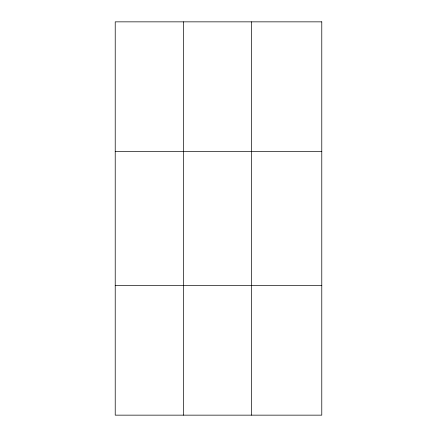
<?xml version="1.0" encoding="UTF-8"?>
<svg xmlns="http://www.w3.org/2000/svg" width="437" height="437" viewBox="0 0 437 437"><rect width="100%" height="100%" fill="white"/><g stroke="black" fill="none" stroke-linecap="round" stroke-linejoin="round"><path stroke-width="0.66" d="M183.387 21.85L183.387 415.15M251.548 21.85L251.548 415.15M115.221 151.639L321.779 151.639M115.221 285.361L321.779 285.361M321.779 21.85L321.779 415.15L115.221 415.15L115.221 21.85L321.779 21.85"/></g></svg>
